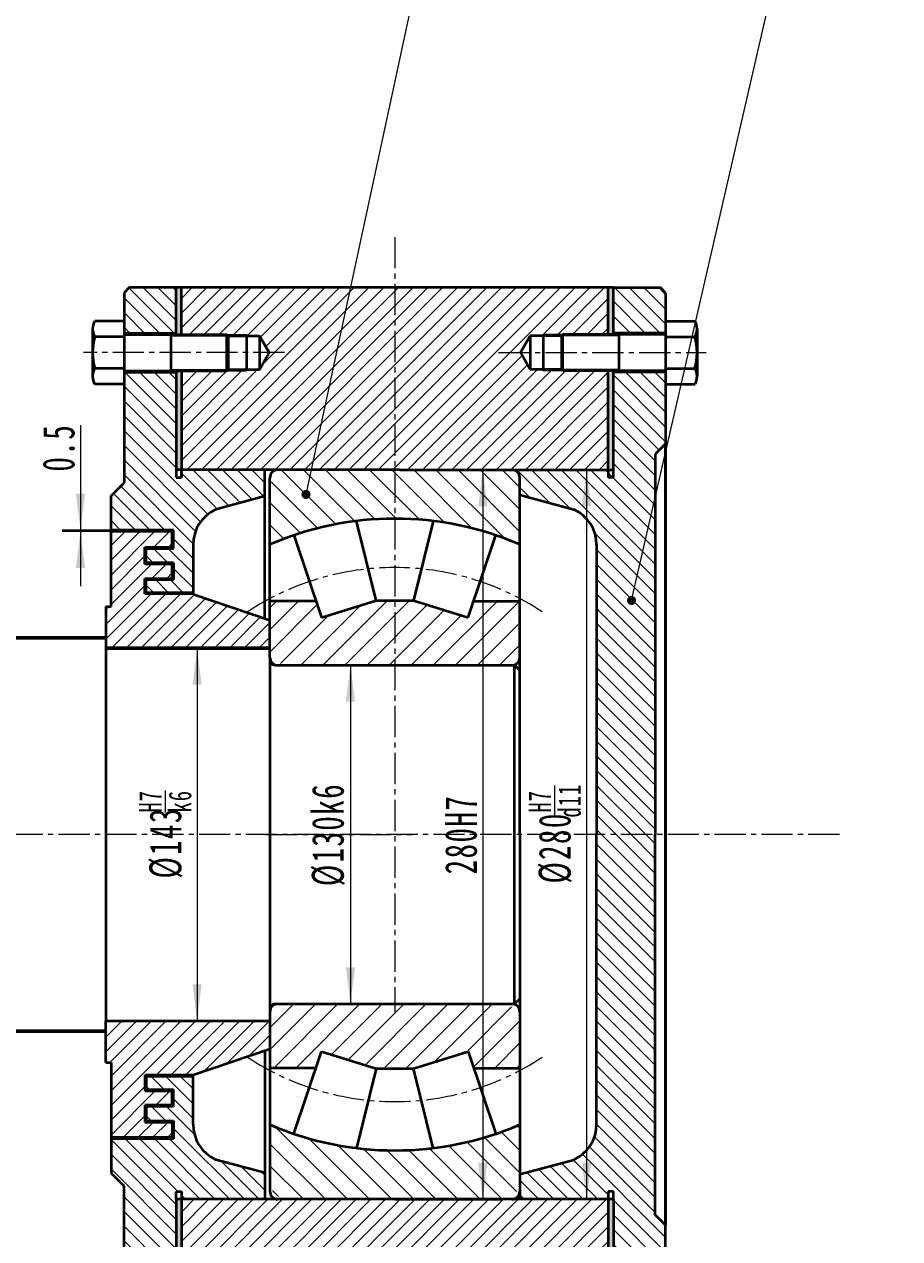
# Model space of a CAD drawing. Header units: millimetres. Extents: x 105 to 3049, y -499 to 1580.
# Drawn here: x 1625 to 1961.3, y 492.8 to 959 of the extents above; entities that cross this region are included whole.
import ezdxf

# ---------------------------------------------------------------- set-up
doc = ezdxf.new("R2010")
doc.units = ezdxf.units.MM
doc.linetypes.add('点画线', pattern=[18, 12, -2, 2, -2])
doc.layers.get('0').update_dxf_attribs({"lineweight": 35})
for name, color, linetype, lineweight in [('中心线层', 1, '点画线', 18), ('剖面线层', 4, 'Continuous', 18), ('尺寸线层', 3, 'Continuous', 18), ('粗实线', 7, 'Continuous', 50), ('粗实线层', 7, 'Continuous', 35), ('细实线', 7, 'Continuous', 18), ('细实线层', 7, 'Continuous', 18)]:
    doc.layers.add(name, color=color, linetype=linetype, lineweight=lineweight)
doc.styles.add('标准', font='', dxfattribs={"width": 0.667})
doc.styles.get('标准').set_extended_font_data('宋体')
doc.dimstyles.new('标准', dxfattribs={"dimscale": 3.5, "dimtxt": 3.5, "dimasz": 4, "dimexe": 2, "dimexo": 0, "dimtad": 1, "dimdsep": 46, "dimtxsty": '标准', "dimblk": '_CAXARROW', "dimcen": 0, "dimdle": 6, "dimazin": 2, "dimtfac": 0.707107, "dimtdec": 3, "dimtmove": 2, "dimatfit": 3, "dimfxl": 1, "dimfrac": 2, "dimtolj": 1, "dimarcsym": 1})
pattern_1 = [(45, (0, 0), (-4.24264, 4.24264), [])]
pattern_2 = [(45, (0, 0), (-2.828427, 2.828427), [])]
pattern_3 = [(135, (0, 0), (-2.828427, -2.828427), [])]

# ---------------------------------------------------------------- blocks, each defined once
blk = doc.blocks.new('*X6')
at = {"layer": '尺寸线层', "linetype": 'Continuous'}
for points in [[(1750.28, 712.95), (1752.03, 698.95), (1748.53, 698.95)], [(1750.28, 582.95), (1752.03, 596.95), (1748.53, 596.95)]]:
    blk.add_hatch(color=0, dxfattribs=at).paths.add_polyline_path(points, flags=0)
at = {"layer": '尺寸线层', "color": 0, "linetype": 'Continuous'}
for p, q in [((1789.66, 712.95), (1743.28, 712.95)), ((1750.28, 712.95), (1750.28, 582.95)), ((1783.57, 582.95), (1743.28, 582.95))]:
    blk.add_line(p, q, dxfattribs=at)
at = {"layer": '尺寸线层', "color": 0, "insert": (1741.83, 647.95), "char_height": 12.25, "width": 74.0389, "attachment_point": 5, "rotation": 90, "line_spacing_factor": 1.15057, "style": '标准'}
blk.add_mtext('\\T1.1;%%C130k6', dxfattribs=at)
blk = doc.blocks.new('_CAXARROW')
blk.add_hatch(color=0).paths.add_polyline_path([(0, 0), (-1, 0.125), (-1, -0.125)], flags=0)
blk = doc.blocks.new('*X7')
at = {"layer": '尺寸线层', "linetype": 'Continuous'}
for points in [[(1801.11, 787.95), (1802.86, 773.95), (1799.36, 773.95)], [(1801.11, 507.95), (1802.86, 521.95), (1799.36, 521.95)]]:
    blk.add_hatch(color=0, dxfattribs=at).paths.add_polyline_path(points, flags=0)
at = {"layer": '尺寸线层', "color": 0, "linetype": 'Continuous'}
for p, q in [((1789.72, 787.95), (1808.11, 787.95)), ((1801.11, 787.95), (1801.11, 507.95)), ((1793.55, 507.95), (1808.11, 507.95))]:
    blk.add_line(p, q, dxfattribs=at)
at = {"layer": '尺寸线层', "color": 0, "insert": (1792.79, 647.95), "char_height": 12.25, "width": 60.5457, "attachment_point": 5, "rotation": 90, "line_spacing_factor": 1.15057, "style": '标准'}
blk.add_mtext('\\T1.1;280H7', dxfattribs=at)
blk = doc.blocks.new('*X9')
at = {"color": 0}
blk.add_line((1828.77, 654.46), (1828.77, 666.77), dxfattribs=at)
at = {"color": 0, "char_height": 12.25, "attachment_point": 1, "rotation": 90, "line_spacing_factor": 1.15057, "style": '标准'}
for s, insert, width in [('\\T1.1;{\\H0.707107x;d11}', (1830.07, 654.46), 49.2419), ('\\T1.1;{\\H0.707107x;H7}', (1818.66, 656.38), 49.2419), ('\\T1.1;%%C280', (1822.58, 629.12), 150.614)]:
    blk.add_mtext(s, dxfattribs=dict(at, insert=insert, width=width))
blk = doc.blocks.new('*X8')
at = {"layer": '尺寸线层', "linetype": 'Continuous'}
for points in [[(1840.94, 787.95), (1842.69, 773.95), (1839.19, 773.95)], [(1840.94, 507.95), (1842.69, 521.95), (1839.19, 521.95)]]:
    blk.add_hatch(color=0, dxfattribs=at).paths.add_polyline_path(points, flags=0)
at = {"layer": '尺寸线层', "color": 0, "linetype": 'Continuous'}
for p, q in [((1829.73, 787.95), (1847.94, 787.95)), ((1840.94, 787.95), (1840.94, 507.95)), ((1835.26, 507.95), (1847.94, 507.95))]:
    blk.add_line(p, q, dxfattribs=at)
at = {"layer": '尺寸线层', "color": 0}
blk.add_blockref('*X9', (0, 0), dxfattribs=at)
blk = doc.blocks.new('*X14')
at = {"layer": '尺寸线层', "linetype": 'Continuous'}
for points in [[(1646.55, 764.8), (1648.3, 778.8), (1644.8, 778.8)], [(1646.55, 764.3), (1648.3, 750.3), (1644.8, 750.3)]]:
    blk.add_hatch(color=0, dxfattribs=at).paths.add_polyline_path(points, flags=0)
at = {"layer": '尺寸线层', "color": 0, "linetype": 'Continuous'}
for p, q in [((1646.55, 805.16), (1646.55, 743.3)), ((1658.32, 764.8), (1639.55, 764.8)), ((1658.32, 764.3), (1639.55, 764.3))]:
    blk.add_line(p, q, dxfattribs=at)
at = {"layer": '尺寸线层', "color": 0, "insert": (1638.24, 796.45), "char_height": 12.25, "width": 34.8375, "attachment_point": 5, "rotation": 90, "line_spacing_factor": 1.15057, "style": '标准'}
blk.add_mtext('\\T1.1;0.5', dxfattribs=at)
blk = doc.blocks.new('*X23')
at = {"color": 0}
blk.add_line((1679.22, 656.39), (1679.22, 664.86), dxfattribs=at)
at = {"color": 0, "char_height": 12.25, "attachment_point": 1, "rotation": 90, "line_spacing_factor": 1.15057, "style": '标准'}
for s, insert, width in [('\\T1.1;{\\H0.707107x;H7}', (1669.11, 656.39), 33.9038), ('\\T1.1;{\\H0.707107x;k6}', (1680.47, 656.42), 33.9038), ('\\T1.1;%%C143', (1673.03, 631.04), 135.2759)]:
    blk.add_mtext(s, dxfattribs=dict(at, insert=insert, width=width))
blk = doc.blocks.new('*X22')
at = {"layer": '尺寸线层', "linetype": 'Continuous'}
for points in [[(1691.37, 719.45), (1693.12, 705.45), (1689.62, 705.45)], [(1691.37, 576.45), (1693.12, 590.45), (1689.62, 590.45)]]:
    blk.add_hatch(color=0, dxfattribs=at).paths.add_polyline_path(points, flags=0)
at = {"layer": '尺寸线层', "color": 0, "linetype": 'Continuous'}
for p, q in [((1696.9, 719.45), (1684.37, 719.45)), ((1691.37, 719.45), (1691.37, 576.45)), ((1697.05, 576.45), (1684.37, 576.45))]:
    blk.add_line(p, q, dxfattribs=at)
at = {"layer": '尺寸线层', "color": 0}
blk.add_blockref('*X23', (0, 0), dxfattribs=at)
blk = doc.blocks.new('*X45')
at = {"layer": '细实线层', "lineweight": 18}
h = blk.add_hatch(color=0, dxfattribs=at)
edge = h.paths.add_edge_path(flags=0)
edge.add_arc((0, 0), 1.75, 0, 360)
at = {"layer": '细实线层', "color": 0}
for p, q in [((0, 0), (42.32, 304.74)), ((42.32, 304.74), (77.32, 304.74)), ((77.32, 304.74), (86.07, 295.99)), ((94.82, 304.74), (86.07, 295.99)), ((94.82, 304.74), (129.82, 304.74)), ((129.82, 304.74), (138.57, 295.99)), ((147.32, 304.74), (138.57, 295.99)), ((147.32, 304.74), (182.32, 304.74))]:
    blk.add_line(p, q, dxfattribs=at)
at = {"layer": '细实线层', "color": 0, "lineweight": 18, "char_height": 17.5, "width": 59.5, "attachment_point": 8, "line_spacing_factor": 1.15057, "style": '标准'}
for s, insert in [('\\T1.1;16', (59.82, 309.99)), ('\\T1.1;17', (112.32, 309.99)), ('\\T1.1;18', (164.82, 309.99))]:
    blk.add_mtext(s, dxfattribs=dict(at, insert=insert))
blk = doc.blocks.new('*X46')
at = {"layer": '细实线层', "lineweight": 18}
h = blk.add_hatch(color=0, dxfattribs=at)
edge = h.paths.add_edge_path(flags=0)
edge.add_arc((0, 0), 1.75, 0, 360)
at = {"layer": '细实线层', "color": 0}
for p, q in [((0, 0), (87.7, 407.06)), ((87.7, 407.06), (122.7, 407.06))]:
    blk.add_line(p, q, dxfattribs=at)
at = {"layer": '细实线层', "color": 0, "lineweight": 18, "insert": (105.2, 412.31), "char_height": 17.5, "width": 59.5, "attachment_point": 8, "line_spacing_factor": 1.15057, "style": '标准'}
blk.add_mtext('\\T1.1;19', dxfattribs=at)
blk = doc.blocks.new('*X47')
at = {"layer": '细实线层', "lineweight": 18}
h = blk.add_hatch(color=0, dxfattribs=at)
edge = h.paths.add_edge_path(flags=0)
edge.add_arc((0, 0), 1.75, 0, 360)
at = {"layer": '细实线层', "color": 0}
blk.add_line((0, 0), (103.01, 447.78), dxfattribs=at)
blk = doc.blocks.new('*X51')
at = {"layer": '尺寸线层', "linetype": 'Continuous'}
for points in [[(255.67, 259), (269.67, 260.75), (269.67, 257.25)], [(1871.32, 259), (1857.32, 260.75), (1857.32, 257.25)]]:
    blk.add_hatch(color=0, dxfattribs=at).paths.add_polyline_path(points, flags=0)
at = {"layer": '尺寸线层', "color": 0, "linetype": 'Continuous'}
for p, q in [((255.67, 647.95), (255.67, 252)), ((1871.32, 647.95), (1871.32, 252)), ((255.67, 259), (1871.32, 259))]:
    blk.add_line(p, q, dxfattribs=at)
at = {"layer": '尺寸线层', "color": 0, "insert": (1063.49, 267.31), "char_height": 12.25, "width": 46.4135, "attachment_point": 5, "line_spacing_factor": 1.15057, "style": '标准'}
blk.add_mtext('\\T1.1;1616', dxfattribs=at)

msp = doc.modelspace()

# ---------------------------------------------------------------- hatches: boundary and pattern name
at = {"layer": '剖面线层'}
h = msp.add_hatch(dxfattribs=at)
h.set_pattern_fill('无图案', color=256, scale=4, angle=135, style=0, pattern_type=0)
h.set_pattern_definition(pattern_3)
h.paths.add_polyline_path([(1663.321, 845.071), (1663.321, 852.928), (1663.321, 855.947), (1665.321, 857.947), (1683.321, 857.947), (1683.321, 840.447), (1663.321, 840.447)], flags=0)
edge = h.paths.add_edge_path(flags=0)
edge.add_line((1663.321, 782.947), (1663.321, 799.748))
edge.add_line((1663.321, 799.748), (1663.321, 820.822))
edge.add_line((1663.321, 820.822), (1663.321, 825.447))
edge.add_line((1663.321, 825.447), (1683.321, 825.447))
edge.add_line((1683.321, 825.447), (1683.321, 787.947))
edge.add_line((1683.321, 787.947), (1683.321, 784.96))
edge.add_line((1683.321, 784.96), (1685.321, 784.96))
edge.add_line((1685.321, 784.96), (1685.321, 787.947))
edge.add_line((1685.321, 787.947), (1717.321, 787.947))
edge.add_line((1717.321, 787.947), (1717.321, 777.843))
edge.add_line((1717.321, 777.843), (1698.565, 772.777))
edge.add_arc((1704.821, 759.144), 15, 114.64918, 180)
edge.add_line((1689.821, 759.144), (1689.821, 740.799))
edge.add_line((1689.821, 740.799), (1671.821, 740.799))
edge.add_line((1671.821, 740.799), (1671.821, 745.799))
edge.add_line((1671.821, 745.799), (1682.321, 745.799))
edge.add_line((1682.321, 745.799), (1682.321, 752.299))
edge.add_line((1682.321, 752.299), (1671.821, 752.299))
edge.add_line((1671.821, 752.299), (1671.821, 757.799))
edge.add_line((1671.821, 757.799), (1682.321, 757.799))
edge.add_line((1682.321, 757.799), (1682.321, 764.799))
edge.add_line((1682.321, 764.799), (1658.321, 764.799))
edge.add_line((1658.321, 764.799), (1658.321, 777.947))
edge.add_line((1658.321, 777.947), (1663.321, 782.947))
h = msp.add_hatch(dxfattribs=at)
h.set_pattern_fill('无图案', color=256, scale=4, angle=45, style=0, pattern_type=0)
h.set_pattern_definition(pattern_2)
h.paths.add_polyline_path([(1685.321, 787.947), (1685.321, 807.495), (1685.321, 825.947), (1702.821, 825.947), (1710.321, 825.947), (1710.321, 826.447), (1715.321, 826.447), (1719.074, 832.947), (1715.321, 839.447), (1710.321, 839.447), (1710.321, 839.947), (1702.821, 839.947), (1685.321, 839.947), (1685.321, 857.947), (1767.321, 857.947), (1767.321, 787.947), (1722.321, 787.947), (1717.321, 787.947)], flags=0)
h.paths.add_polyline_path([(1767.321, 787.947), (1767.321, 815.047), (1767.321, 857.947), (1849.321, 857.947), (1849.321, 839.947), (1831.821, 839.947), (1824.321, 839.947), (1824.321, 839.447), (1819.321, 839.447), (1815.568, 832.947), (1819.321, 826.447), (1824.321, 826.447), (1824.321, 825.947), (1831.821, 825.947), (1849.321, 825.947), (1849.321, 787.947), (1812.321, 787.947), (1769.321, 787.947)], flags=0)
h = msp.add_hatch(dxfattribs=at)
h.set_pattern_fill('无图案', color=256, scale=4, angle=135, style=0, pattern_type=0)
h.set_pattern_definition(pattern_3)
h.paths.add_polyline_path([(1851.321, 840.447), (1851.321, 847.575), (1851.321, 857.947), (1869.321, 857.947), (1871.321, 855.947), (1871.321, 845.071), (1871.321, 840.447)], flags=0)
edge = h.paths.add_edge_path(flags=0)
edge.add_line((1851.321, 787.947), (1851.321, 804.782))
edge.add_line((1851.321, 804.782), (1851.321, 825.447))
edge.add_line((1851.321, 825.447), (1871.321, 825.447))
edge.add_line((1871.321, 825.447), (1871.321, 820.822))
edge.add_line((1871.321, 820.822), (1871.321, 797.947))
edge.add_line((1871.321, 797.947), (1867.321, 793.947))
edge.add_line((1867.321, 793.947), (1867.321, 647.953))
edge.add_line((1867.321, 647.953), (1844.821, 647.953))
edge.add_line((1844.821, 647.953), (1844.821, 759.144))
edge.add_arc((1829.821, 759.144), 15, 360, 425.35082)
edge.add_line((1836.077, 772.777), (1815.321, 778.384))
edge.add_line((1815.321, 778.384), (1815.321, 784.947))
edge.add_arc((1812.321, 784.947), 3, 360, 450)
edge.add_line((1812.321, 787.947), (1849.321, 787.947))
edge.add_line((1849.321, 787.947), (1851.321, 787.947))
h = msp.add_hatch(dxfattribs=at)
h.set_pattern_fill('无图案', color=256, scale=6, angle=135, style=0, pattern_type=0)
h.set_pattern_definition([(135, (0, 0), (-4.24264, -4.24264), [])])
edge = h.paths.add_edge_path(flags=0)
edge.add_line((1719.321, 759.291), (1719.321, 780.947))
edge.add_arc((1726.321, 780.947), 7, 90, 180, ccw=False)
edge.add_line((1726.321, 787.947), (1808.321, 787.947))
edge.add_arc((1808.321, 780.947), 7, 0, 90, ccw=False)
edge.add_line((1815.321, 780.947), (1815.321, 759.291))
edge.add_arc((1767.321, 647.947), 121.25, 66.67936, 71.34349)
edge.add_arc((1767.321, 647.947), 121.25, 71.34349, 83.00381)
edge.add_arc((1767.321, 647.947), 121.25, 83.00381, 96.99619)
edge.add_arc((1767.321, 647.947), 121.25, 96.99619, 108.65651)
edge.add_arc((1767.321, 647.947), 121.25, 108.65651, 113.32064)
h = msp.add_hatch(dxfattribs=at)
h.set_pattern_fill('无图案', color=256, scale=4, angle=45, style=0, pattern_type=0)
h.set_pattern_definition(pattern_2)
h.paths.add_polyline_path([(1656.321, 723.453), (1656.321, 726.676), (1656.321, 735.453), (1658.321, 735.453), (1658.321, 764.299), (1681.821, 764.299), (1681.821, 758.299), (1671.321, 758.299), (1671.321, 751.799), (1681.821, 751.799), (1681.821, 746.299), (1671.321, 746.299), (1671.321, 740.299), (1689.821, 740.299), (1689.821, 740.256), (1717.321, 730.934), (1719.321, 730.256), (1719.321, 719.453), (1656.321, 719.453)], flags=0)
h = msp.add_hatch(dxfattribs=at)
h.set_pattern_fill('无图案', color=256, scale=6, angle=45, style=0, pattern_type=0)
h.set_pattern_definition(pattern_1)
edge = h.paths.add_edge_path(flags=0)
edge.add_line((1719.321, 719.947), (1719.321, 720.147))
edge.add_line((1719.321, 720.147), (1719.321, 737.56))
edge.add_line((1719.321, 737.56), (1737.064, 737.56))
edge.add_line((1737.064, 737.56), (1739.197, 731.244))
edge.add_line((1739.197, 731.244), (1760.172, 737.736))
edge.add_line((1760.172, 737.736), (1774.47, 737.736))
edge.add_line((1774.47, 737.736), (1795.445, 731.244))
edge.add_line((1795.445, 731.244), (1797.577, 737.56))
edge.add_line((1797.577, 737.56), (1815.321, 737.56))
edge.add_line((1815.321, 737.56), (1815.321, 719.947))
edge.add_arc((1808.321, 719.947), 7, 270, 360, ccw=False)
edge.add_line((1808.321, 712.947), (1726.321, 712.947))
edge.add_arc((1726.321, 719.947), 7, 180, 270, ccw=False)
h = msp.add_hatch(dxfattribs=at)
h.set_pattern_fill('无图案', color=256, scale=4, angle=135, style=0, pattern_type=0)
h.set_pattern_definition(pattern_3)
edge = h.paths.add_edge_path(flags=0)
edge.add_line((1844.821, 536.762), (1844.821, 571.737))
edge.add_line((1844.821, 571.737), (1844.821, 647.947))
edge.add_line((1844.821, 647.947), (1844.821, 647.953))
edge.add_line((1844.821, 647.953), (1867.321, 647.953))
edge.add_line((1867.321, 647.953), (1867.321, 647.947))
edge.add_line((1867.321, 647.947), (1867.321, 501.947))
edge.add_line((1867.321, 501.947), (1871.321, 497.947))
edge.add_line((1871.321, 497.947), (1871.321, 439.947))
edge.add_line((1871.321, 439.947), (1869.321, 437.947))
edge.add_line((1869.321, 437.947), (1851.321, 437.947))
edge.add_line((1851.321, 437.947), (1851.321, 469.947))
edge.add_line((1851.321, 469.947), (1851.321, 507.947))
edge.add_line((1851.321, 507.947), (1851.321, 510.947))
edge.add_line((1851.321, 510.947), (1849.321, 510.947))
edge.add_line((1849.321, 510.947), (1849.321, 507.947))
edge.add_line((1849.321, 507.947), (1815.321, 507.947))
edge.add_line((1815.321, 507.947), (1815.321, 510.96))
edge.add_line((1815.321, 510.96), (1815.321, 517.523))
edge.add_line((1815.321, 517.523), (1836.077, 523.129))
edge.add_arc((1829.821, 536.762), 15, 294.64918, 360)
h = msp.add_hatch(dxfattribs=at)
h.set_pattern_fill('无图案', color=256, scale=6, angle=45, style=0, pattern_type=0)
h.set_pattern_definition(pattern_1)
edge = h.paths.add_edge_path(flags=0)
edge.add_line((1719.321, 558.333), (1719.321, 575.747))
edge.add_line((1719.321, 575.747), (1719.321, 575.947))
edge.add_arc((1726.321, 575.947), 7, 90, 180, ccw=False)
edge.add_line((1726.321, 582.947), (1808.321, 582.947))
edge.add_arc((1808.321, 575.947), 7, 0, 90, ccw=False)
edge.add_line((1815.321, 575.947), (1815.321, 558.333))
edge.add_line((1815.321, 558.333), (1797.577, 558.333))
edge.add_line((1797.577, 558.333), (1795.445, 564.65))
edge.add_line((1795.445, 564.65), (1774.47, 558.157))
edge.add_line((1774.47, 558.157), (1760.172, 558.157))
edge.add_line((1760.172, 558.157), (1739.197, 564.65))
edge.add_line((1739.197, 564.65), (1737.064, 558.333))
edge.add_line((1737.064, 558.333), (1719.321, 558.333))
h = msp.add_hatch(dxfattribs=at)
h.set_pattern_fill('无图案', color=256, scale=4, angle=45, style=0, pattern_type=0)
h.set_pattern_definition(pattern_2)
h.paths.add_polyline_path([(1656.321, 572.44), (1656.321, 569.217), (1656.321, 560.44), (1658.321, 560.44), (1658.321, 531.595), (1681.821, 531.595), (1681.821, 537.595), (1671.321, 537.595), (1671.321, 544.095), (1681.821, 544.095), (1681.821, 549.595), (1671.321, 549.595), (1671.321, 555.595), (1689.821, 555.595), (1689.821, 555.637), (1717.321, 564.959), (1719.321, 565.637), (1719.321, 576.44), (1656.321, 576.44)], flags=0)
h = msp.add_hatch(dxfattribs=at)
h.set_pattern_fill('无图案', color=256, scale=4, angle=135, style=0, pattern_type=0)
h.set_pattern_definition(pattern_3)
edge = h.paths.add_edge_path(flags=0)
edge.add_line((1663.321, 439.947), (1663.321, 510.201))
edge.add_line((1663.321, 510.201), (1663.321, 512.96))
edge.add_line((1663.321, 512.96), (1658.321, 517.96))
edge.add_line((1658.321, 517.96), (1658.321, 531.095))
edge.add_line((1658.321, 531.095), (1682.321, 531.095))
edge.add_line((1682.321, 531.095), (1682.321, 538.095))
edge.add_line((1682.321, 538.095), (1671.821, 538.095))
edge.add_line((1671.821, 538.095), (1671.821, 543.595))
edge.add_line((1671.821, 543.595), (1682.321, 543.595))
edge.add_line((1682.321, 543.595), (1682.321, 550.095))
edge.add_line((1682.321, 550.095), (1671.821, 550.095))
edge.add_line((1671.821, 550.095), (1671.821, 555.095))
edge.add_line((1671.821, 555.095), (1689.821, 555.095))
edge.add_line((1689.821, 555.095), (1689.821, 536.762))
edge.add_arc((1704.821, 536.762), 15, 180, 245.35082)
edge.add_line((1698.565, 523.129), (1717.321, 518.063))
edge.add_line((1717.321, 518.063), (1717.321, 507.947))
edge.add_line((1717.321, 507.947), (1685.321, 507.947))
edge.add_line((1685.321, 507.947), (1685.321, 510.947))
edge.add_line((1685.321, 510.947), (1683.321, 510.947))
edge.add_line((1683.321, 510.947), (1683.321, 507.947))
edge.add_line((1683.321, 507.947), (1683.321, 437.947))
edge.add_line((1683.321, 437.947), (1665.321, 437.947))
edge.add_line((1665.321, 437.947), (1663.321, 439.947))
h = msp.add_hatch(dxfattribs=at)
h.set_pattern_fill('无图案', color=256, scale=6, angle=-45, style=0, pattern_type=0)
h.set_pattern_definition([(-45, (0, 0), (4.24264, 4.24264), [])])
edge = h.paths.add_edge_path(flags=0)
edge.add_arc((1726.321, 514.947), 7, 180, 270, ccw=False)
edge.add_line((1719.321, 514.947), (1719.321, 536.602))
edge.add_arc((1767.321, 647.947), 121.25, 246.67936, 251.34349)
edge.add_arc((1767.321, 647.947), 121.25, 251.34349, 263.00381)
edge.add_arc((1767.321, 647.947), 121.25, 263.00381, 276.99619)
edge.add_arc((1767.321, 647.947), 121.25, 276.99619, 288.65651)
edge.add_arc((1767.321, 647.947), 121.25, 288.65651, 293.32064)
edge.add_line((1815.321, 536.602), (1815.321, 514.947))
edge.add_arc((1808.321, 514.947), 7, 270, 360, ccw=False)
edge.add_line((1808.321, 507.947), (1726.321, 507.947))
h = msp.add_hatch(dxfattribs=at)
h.set_pattern_fill('无图案', color=256, scale=4, angle=45, style=0, pattern_type=0)
h.set_pattern_definition(pattern_2)
h.paths.add_polyline_path([(1767.321, 437.947), (1767.321, 472.815), (1767.321, 507.947), (1685.321, 507.947), (1685.321, 469.947), (1685.321, 437.947)], flags=0)
h = msp.add_hatch(dxfattribs=at)
h.set_pattern_fill('无图案', color=256, scale=4, angle=45, style=0, pattern_type=0)
h.set_pattern_definition(pattern_2)
h.paths.add_polyline_path([(1767.321, 437.947), (1767.321, 472.815), (1767.321, 507.947), (1849.321, 507.947), (1849.321, 469.947), (1849.321, 437.947)], flags=0)
at = {"layer": '粗实线层'}
h = msp.add_hatch(color=256, dxfattribs=at)
h.paths.add_polyline_path([(1683.321, 787.96), (1683.321, 811.935), (1683.321, 825.447), (1685.321, 825.447), (1685.321, 787.96)], flags=0)
h.paths.add_polyline_path([(1683.321, 840.447), (1683.321, 847.096), (1683.321, 857.947), (1685.321, 857.947), (1685.321, 840.447)], flags=0)
h = msp.add_hatch(color=256, dxfattribs=at)
h.paths.add_polyline_path([(1851.321, 787.96), (1851.321, 811.935), (1851.321, 825.447), (1849.321, 825.447), (1849.321, 787.96)], flags=0)
h.paths.add_polyline_path([(1851.321, 840.447), (1851.321, 847.096), (1851.321, 857.947), (1849.321, 857.947), (1849.321, 840.447)], flags=0)
for points in [[(1658.321, 764.299), (1658.321, 764.554), (1658.321, 764.799), (1682.321, 764.799), (1682.321, 757.799), (1671.821, 757.799), (1671.821, 752.299), (1682.321, 752.299), (1682.321, 745.799), (1671.821, 745.799), (1671.821, 740.799), (1689.821, 740.799), (1689.821, 740.299), (1671.321, 740.299), (1671.321, 746.299), (1681.821, 746.299), (1681.821, 751.799), (1671.321, 751.799), (1671.321, 758.299), (1681.821, 758.299), (1681.821, 764.299)], [(1658.321, 531.595), (1658.321, 531.339), (1658.321, 531.095), (1682.321, 531.095), (1682.321, 538.095), (1671.821, 538.095), (1671.821, 543.595), (1682.321, 543.595), (1682.321, 550.095), (1671.821, 550.095), (1671.821, 555.095), (1689.821, 555.095), (1689.821, 555.595), (1671.321, 555.595), (1671.321, 549.595), (1681.821, 549.595), (1681.821, 544.095), (1671.321, 544.095), (1671.321, 537.595), (1681.821, 537.595), (1681.821, 531.595)], [(1683.321, 437.947), (1683.321, 495.055), (1683.321, 507.947), (1685.321, 507.947), (1685.321, 437.947)], [(1851.321, 437.947), (1851.321, 495.055), (1851.321, 507.947), (1849.321, 507.947), (1849.321, 437.947)]]:
    msp.add_hatch(color=256, dxfattribs=at).paths.add_polyline_path(points, flags=0)

# ---------------------------------------------------------------- linework, layer by layer
at = {"layer": '中心线层'}
for p, q in [((1767.321, 877.312), (1767.321, 579.2)), ((1724.944, 832.947), (1647.721, 832.947)), ((1807.173, 832.947), (1886.921, 832.947)), ((1938.125, 647.953), (1715.571, 647.953))]:
    msp.add_line(p, q, dxfattribs=at)
at = {"layer": '中心线层', "linetype": '点画线', "lineweight": 18}
for p, q in [((1938.125, 647.947), (495.591, 647.947)), ((1717.823, 647.947), (1774.073, 647.947))]:
    msp.add_line(p, q, dxfattribs=at)
at = {"layer": '中心线层'}
for start, end in [(56.49177, 123.50823), (236.49177, 303.50823)]:
    msp.add_arc((1767.321, 647.947), 102.5, start, end, dxfattribs=at)
at = {"layer": '粗实线'}
for p, q in [((1602.151, 723.453), (1656.321, 723.453)), ((1656.321, 719.453), (1719.321, 719.453)), ((1602.151, 572.44), (1656.321, 572.44))]:
    msp.add_line(p, q, dxfattribs=at)
at = {"layer": '粗实线层'}
for p, q in [((1665.321, 857.947), (1663.321, 855.947)), ((1685.321, 857.947), (1665.321, 857.947)), ((1683.321, 839.947), (1683.321, 857.947)), ((1851.321, 857.947), (1685.321, 857.947)), ((1685.321, 839.947), (1685.321, 857.947)), ((1849.321, 839.947), (1849.321, 857.947)), ((1851.321, 857.947), (1869.321, 857.947)), ((1851.321, 839.947), (1851.321, 857.947)), ((1871.321, 855.947), (1869.321, 857.947)), ((1663.321, 855.947), (1663.321, 782.947)), ((1871.321, 855.947), (1871.321, 647.947)), ((1663.321, 845.071), (1652.033, 845.071)), ((1871.321, 845.071), (1882.609, 845.071)), ((1651.221, 842.04), (1651.221, 823.853)), ((1663.321, 840.447), (1683.321, 840.447)), ((1663.321, 839.947), (1702.821, 839.947)), ((1681.321, 839.947), (1681.321, 825.947)), ((1702.821, 839.947), (1703.321, 839.447)), ((1702.821, 825.947), (1702.821, 839.947)), ((1703.321, 839.447), (1715.321, 839.447)), ((1703.321, 839.447), (1703.321, 826.447)), ((1710.321, 839.947), (1710.321, 825.947)), ((1715.321, 839.447), (1715.321, 826.447)), ((1715.321, 839.447), (1719.074, 832.947)), ((1819.321, 839.447), (1815.568, 832.947)), ((1831.321, 839.447), (1819.321, 839.447)), ((1819.321, 839.447), (1819.321, 826.447)), ((1824.321, 839.947), (1824.321, 825.947)), ((1831.821, 839.947), (1831.321, 839.447)), ((1831.321, 839.447), (1831.321, 826.447)), ((1871.321, 839.947), (1831.821, 839.947)), ((1831.821, 825.947), (1831.821, 839.947)), ((1871.321, 840.447), (1851.321, 840.447)), ((1853.321, 839.947), (1853.321, 825.947)), ((1871.321, 842.04), (1871.321, 823.853)), ((1883.421, 842.04), (1883.421, 823.853)), ((1663.321, 839.009), (1652.033, 839.009)), ((1871.321, 839.009), (1882.609, 839.009)), ((1715.321, 826.447), (1719.074, 832.947)), ((1819.321, 826.447), (1815.568, 832.947)), ((1663.321, 826.884), (1652.033, 826.884)), ((1663.321, 825.947), (1702.821, 825.947)), ((1663.321, 825.447), (1683.321, 825.447)), ((1683.321, 825.947), (1683.321, 784.96)), ((1685.321, 825.947), (1685.321, 784.96)), ((1702.821, 825.947), (1703.321, 826.447)), ((1703.321, 826.447), (1715.321, 826.447)), ((1831.321, 826.447), (1819.321, 826.447)), ((1831.821, 825.947), (1831.321, 826.447)), ((1871.321, 825.947), (1831.821, 825.947)), ((1849.321, 787.947), (1849.321, 825.947)), ((1851.321, 784.96), (1851.321, 825.947)), ((1851.321, 787.947), (1851.321, 825.947)), ((1871.321, 825.447), (1851.321, 825.447)), ((1871.321, 826.884), (1882.609, 826.884)), ((1663.321, 820.822), (1652.033, 820.822)), ((1871.321, 820.822), (1882.609, 820.822)), ((1871.321, 797.947), (1867.321, 793.947)), ((1871.321, 647.947), (1871.321, 797.947)), ((1871.321, 797.947), (1871.321, 797.947)), ((1867.321, 793.947), (1867.321, 647.947)), ((1683.321, 787.96), (1683.321, 784.96)), ((1769.321, 787.947), (1683.321, 787.947)), ((1685.321, 784.96), (1685.321, 787.96)), ((1717.321, 730.934), (1717.321, 787.947)), ((1767.321, 787.947), (1722.321, 787.947)), ((1769.321, 787.947), (1851.321, 787.947)), ((1849.321, 787.947), (1849.321, 784.96)), ((1683.321, 784.96), (1685.321, 784.96)), ((1719.321, 715.947), (1719.321, 784.947)), ((1815.321, 710.96), (1815.321, 784.947)), ((1851.321, 784.96), (1849.321, 784.96)), ((1658.321, 777.947), (1663.321, 782.947)), ((1658.321, 735.453), (1658.321, 777.947)), ((1717.321, 777.843), (1698.565, 772.777)), ((1815.321, 778.384), (1836.077, 772.777)), ((1682.321, 764.799), (1658.321, 764.799)), ((1682.321, 757.799), (1682.321, 764.799)), ((1760.172, 737.736), (1752.552, 768.294)), ((1782.089, 768.294), (1774.47, 737.736)), ((1681.821, 764.299), (1658.321, 764.299)), ((1681.821, 758.299), (1681.821, 764.299)), ((1728.534, 762.825), (1739.197, 731.244)), ((1795.445, 731.244), (1806.108, 762.825)), ((1671.321, 752.299), (1671.321, 758.299)), ((1671.321, 758.299), (1681.821, 758.299)), ((1671.321, 751.799), (1671.321, 758.299)), ((1671.821, 757.799), (1682.321, 757.799)), ((1671.821, 752.299), (1671.821, 757.799)), ((1681.821, 759.144), (1681.821, 758.299)), ((1689.821, 759.144), (1689.821, 740.256)), ((1844.821, 759.144), (1844.821, 647.947)), ((1681.821, 751.799), (1671.321, 751.799)), ((1682.321, 752.299), (1671.821, 752.299)), ((1681.821, 746.299), (1681.821, 751.799)), ((1681.821, 751.799), (1681.821, 746.299)), ((1682.321, 752.299), (1682.321, 745.799)), ((1671.321, 745.299), (1671.321, 746.299)), ((1671.321, 746.299), (1681.821, 746.299)), ((1671.321, 740.299), (1671.321, 746.299)), ((1671.321, 740.299), (1671.321, 745.299)), ((1671.821, 745.799), (1682.321, 745.799)), ((1671.821, 740.799), (1671.821, 745.799)), ((1689.821, 740.299), (1671.321, 740.299)), ((1689.821, 740.799), (1671.821, 740.799)), ((1689.821, 740.256), (1719.321, 730.256)), ((1737.064, 737.56), (1719.321, 737.56)), ((1739.197, 731.244), (1760.172, 737.736)), ((1760.172, 737.736), (1774.47, 737.736)), ((1774.47, 737.736), (1795.445, 731.244)), ((1797.577, 737.56), (1815.321, 737.56)), ((1656.321, 735.453), (1656.321, 576.453)), ((1656.321, 735.453), (1658.321, 735.453)), ((1719.321, 715.947), (1719.321, 714.96)), ((1719.321, 714.96), (1719.321, 510.96)), ((1721.321, 712.96), (1812.321, 712.96)), ((1722.321, 712.947), (1808.321, 712.947)), ((1813.321, 712.96), (1815.321, 710.96)), ((1813.321, 582.947), (1813.321, 712.96)), ((1815.321, 647.947), (1815.321, 710.96)), ((1815.321, 647.947), (1815.321, 584.947)), ((1844.821, 536.762), (1844.821, 647.947)), ((1867.321, 501.947), (1867.321, 647.947)), ((1871.321, 647.947), (1871.321, 497.947)), ((1871.321, 439.947), (1871.321, 647.947)), ((1721.321, 582.947), (1813.321, 582.947)), ((1726.321, 582.947), (1808.321, 582.947)), ((1813.321, 582.947), (1815.321, 584.947)), ((1815.321, 584.947), (1815.321, 507.947)), ((1656.321, 560.453), (1656.321, 576.453)), ((1656.321, 576.453), (1719.321, 576.453)), ((1689.821, 555.65), (1719.321, 565.65)), ((1717.321, 564.959), (1717.321, 507.947)), ((1728.534, 533.068), (1739.197, 564.65)), ((1739.197, 564.65), (1760.172, 558.157)), ((1774.47, 558.157), (1795.445, 564.65)), ((1795.445, 564.65), (1806.108, 533.068)), ((1656.321, 560.453), (1658.321, 560.453)), ((1658.321, 560.453), (1658.321, 517.96)), ((1689.821, 555.595), (1671.321, 555.595)), ((1671.321, 555.595), (1671.321, 550.595)), ((1671.321, 555.595), (1671.321, 549.595)), ((1671.821, 555.095), (1671.821, 550.095)), ((1689.821, 555.095), (1671.821, 555.095)), ((1689.821, 536.762), (1689.821, 555.65)), ((1737.064, 558.333), (1719.321, 558.333)), ((1760.172, 558.157), (1752.552, 527.599)), ((1760.172, 558.157), (1774.47, 558.157)), ((1782.089, 527.599), (1774.47, 558.157)), ((1797.577, 558.333), (1815.321, 558.333)), ((1671.321, 550.595), (1671.321, 549.595)), ((1671.321, 549.595), (1681.821, 549.595)), ((1671.821, 550.095), (1682.321, 550.095)), ((1681.821, 549.595), (1681.821, 544.095)), ((1681.821, 544.095), (1681.821, 549.595)), ((1682.321, 543.595), (1682.321, 550.095)), ((1671.321, 544.095), (1671.321, 537.595)), ((1681.821, 544.095), (1671.321, 544.095)), ((1671.321, 543.595), (1671.321, 537.595)), ((1682.321, 543.595), (1671.821, 543.595)), ((1671.821, 543.595), (1671.821, 538.095)), ((1671.321, 537.595), (1681.821, 537.595)), ((1671.821, 538.095), (1682.321, 538.095)), ((1681.821, 537.595), (1681.821, 531.595)), ((1681.821, 536.749), (1681.821, 537.595)), ((1682.321, 538.095), (1682.321, 531.095)), ((1681.821, 531.595), (1658.321, 531.595)), ((1682.321, 531.095), (1658.321, 531.095)), ((1815.321, 527.51), (1815.321, 507.947)), ((1717.321, 518.063), (1698.565, 523.129)), ((1815.321, 517.523), (1836.077, 523.129)), ((1658.321, 517.96), (1663.321, 512.96)), ((1663.321, 439.947), (1663.321, 512.96)), ((1683.321, 507.947), (1683.321, 510.947)), ((1683.321, 510.947), (1685.321, 510.947)), ((1685.321, 510.947), (1685.321, 507.947)), ((1851.321, 510.947), (1849.321, 510.947)), ((1849.321, 510.947), (1849.321, 507.947)), ((1851.321, 507.947), (1851.321, 510.947)), ((1851.321, 507.947), (1683.321, 507.947)), ((1767.321, 507.947), (1683.321, 507.947)), ((1683.321, 507.947), (1683.321, 437.947)), ((1685.321, 507.947), (1685.321, 437.947)), ((1767.321, 507.947), (1808.321, 507.947)), ((1849.321, 507.947), (1849.321, 469.947)), ((1851.321, 507.947), (1851.321, 469.947)), ((1871.321, 497.947), (1867.321, 501.947))]:
    msp.add_line(p, q, dxfattribs=at)
for centre, radius, start, end in [((1657.283, 842.04), 6.062, 150, 210), ((1877.359, 842.04), 6.062, 330, 30), ((1674.251, 832.947), 23.03, 164.73852, 195.26148), ((1860.39, 832.947), 23.03, 344.73852, 15.26148), ((1657.283, 823.853), 6.062, 150, 210), ((1877.359, 823.853), 6.062, 330, 30), ((1722.321, 784.947), 3, 90, 180), ((1812.321, 784.947), 3, 0, 90), ((1704.821, 759.144), 15, 114.64918, 180), ((1829.821, 759.144), 15, 0, 65.35082), ((1767.321, 647.947), 121.25, 66.67936, 113.32064), ((1722.321, 715.947), 3, 180, 270), ((1721.321, 714.96), 2, 180, 270), ((1812.321, 715.96), 3, 270, 0), ((1722.321, 579.96), 3, 90, 180), ((1721.321, 580.947), 2, 90, 180), ((1812.321, 579.947), 3, 0, 90), ((1704.821, 536.762), 15, 180, 245.35082), ((1767.321, 647.947), 121.25, 246.67936, 293.32064), ((1829.821, 536.762), 15, 294.64918, 360), ((1722.321, 510.96), 3, 180, 270), ((1812.321, 510.96), 3, 270, 0)]:
    msp.add_arc(centre, radius, start, end, dxfattribs=at)
at = {"layer": '细实线'}
for p, q in [((1681.321, 839.447), (1703.321, 839.447)), ((1702.821, 839.947), (1710.321, 839.947)), ((1831.821, 839.947), (1824.321, 839.947)), ((1853.321, 839.447), (1831.321, 839.447)), ((1681.321, 826.447), (1703.321, 826.447)), ((1702.821, 825.947), (1710.321, 825.947)), ((1831.821, 825.947), (1824.321, 825.947)), ((1853.321, 826.447), (1831.321, 826.447))]:
    msp.add_line(p, q, dxfattribs=at)

# ---------------------------------------------------------------- block references
at = {"layer": '细实线层'}
for name, p in [('*X45', (1579.151, 880.853)), ('*X46', (1733.194, 778.53)), ('*X47', (1858.237, 737.804))]:
    msp.add_blockref(name, p, dxfattribs=at)

# ---------------------------------------------------------------- dimensions: what is measured, and where the dimension line sits
at = {"layer": '尺寸线层'}
dim = msp.add_linear_dim(base=(1646.554, 764.299), p1=(1658.321, 764.799), p2=(1658.321, 764.299), angle=270, dimstyle='标准', override={"dimsah": 1, "dimtfill": 1, "dimtzin": 8}, dxfattribs=at)
dim.commit()
dim.dimension.update_dxf_attribs({"geometry": '*X14', "text_midpoint": (1646.554, 796.452), "dimtype": 160})
for base, p1, p2, text, override, picture, middle in [((1801.107, 507.947), (1789.724, 787.947), (1793.547, 507.947), '280H7', {"dimsah": 1, "dimtfill": 1, "dimtolj": 0, "dimtzin": 8}, '*X7', (1801.107, 647.947)), ((1840.942, 507.947), (1829.727, 787.947), (1835.258, 507.947), '\\A1;%%C280\\H0.707107x;\\SH7/d11;\\H1.41421x;', {"dimpost": '%%C<>', "dimsah": 1, "dimtfac": 1, "dimtfill": 1, "dimtolj": 0, "dimtzin": 8}, '*X8', (1840.942, 647.947)), ((1691.368, 576.453), (1696.899, 719.453), (1697.051, 576.453), '\\A1;%%C143\\H0.707107x;\\SH7/k6;\\H1.41421x;', {"dimpost": '%%C<>', "dimsah": 1, "dimtfac": 1, "dimtfill": 1, "dimtolj": 0, "dimtzin": 8}, '*X22', (1691.368, 647.953)), ((1750.279, 582.947), (1789.656, 712.947), (1783.567, 582.947), '%%C130k6', {"dimpost": '%%C<>', "dimsah": 1, "dimtfill": 1, "dimtolj": 0, "dimtzin": 8}, '*X6', (1750.279, 647.947))]:
    dim = msp.add_linear_dim(base=base, p1=p1, p2=p2, angle=270, text=text, dimstyle='标准', override=override, dxfattribs=at)
    dim.commit()
    dim.dimension.update_dxf_attribs({"geometry": picture, "text_midpoint": middle})
dim = msp.add_linear_dim(base=(1871.321, 258.996), p1=(255.669, 647.947), p2=(1871.321, 647.953), text='1616', dimstyle='标准', override={"dimsah": 1, "dimtfac": 1, "dimtfill": 1, "dimtzin": 8}, dxfattribs=at)
dim.commit()
dim.dimension.update_dxf_attribs({"geometry": '*X51', "text_midpoint": (1063.495, 258.996)})

doc.saveas('drawing.dxf')
